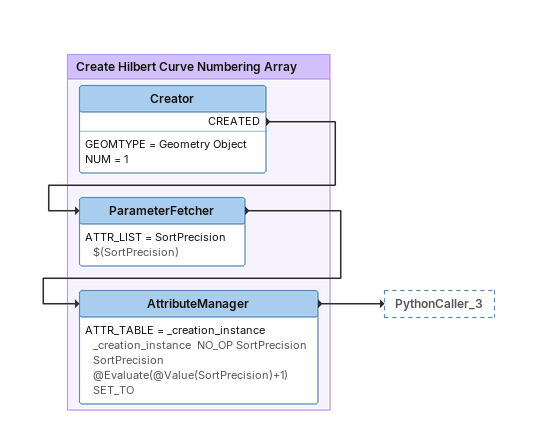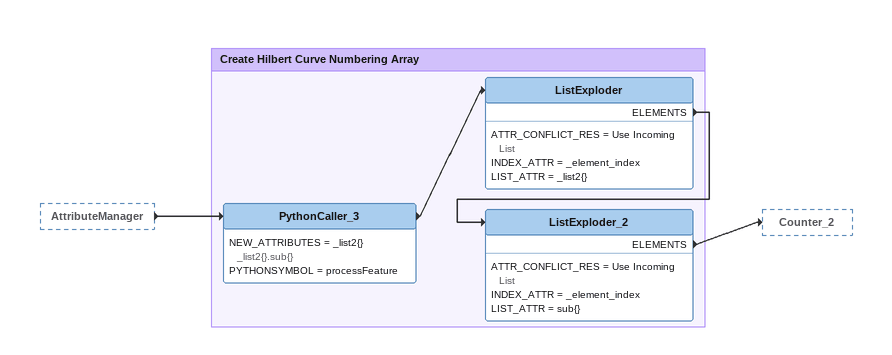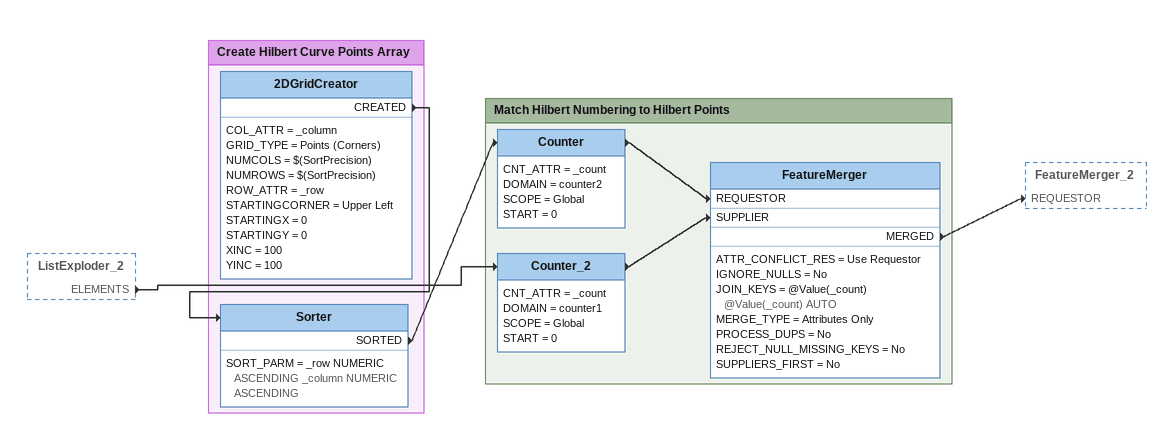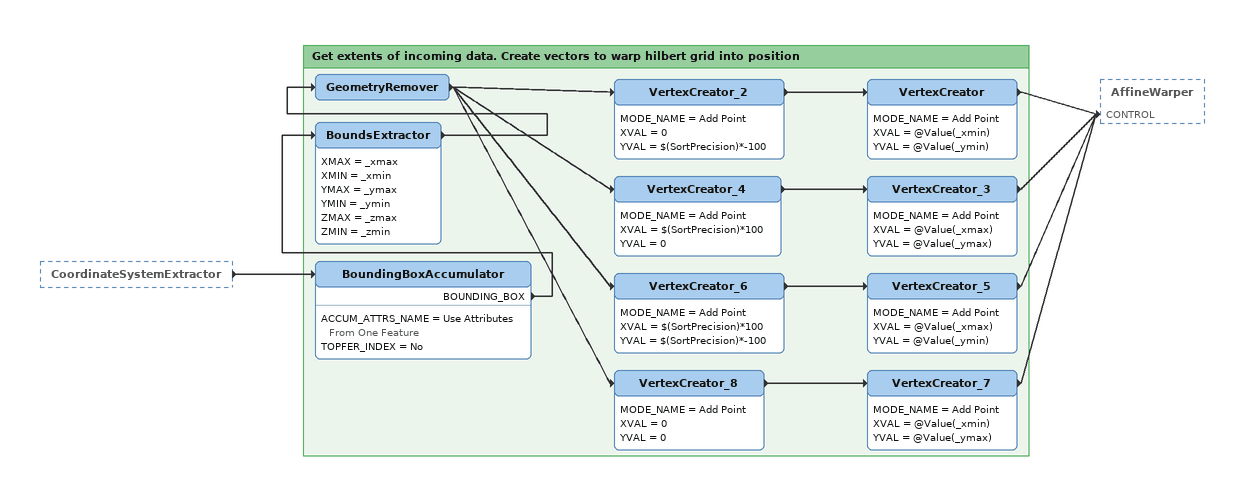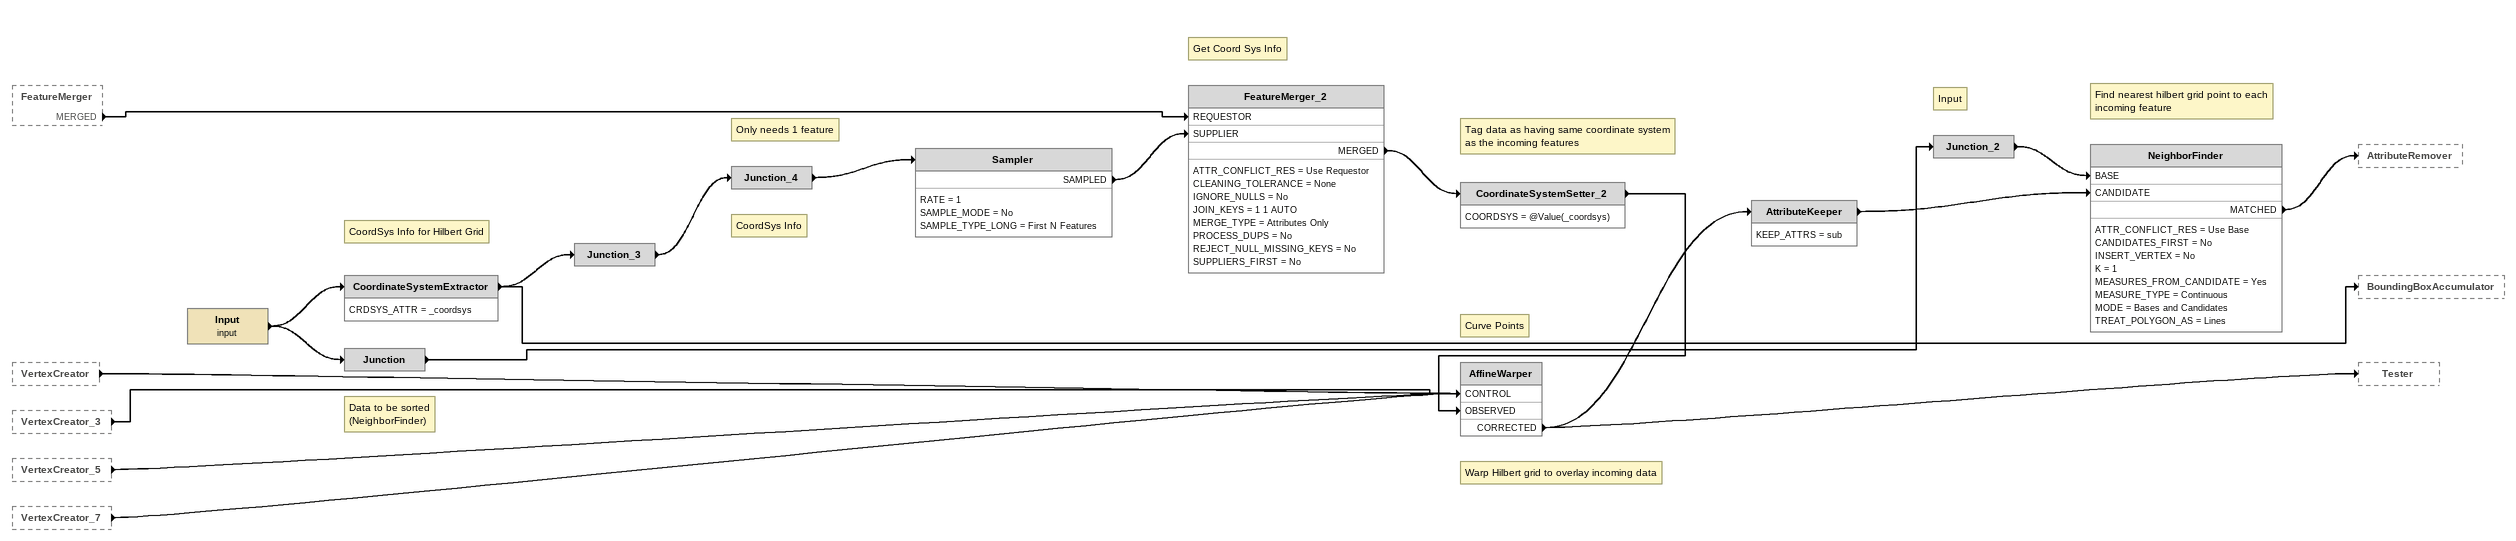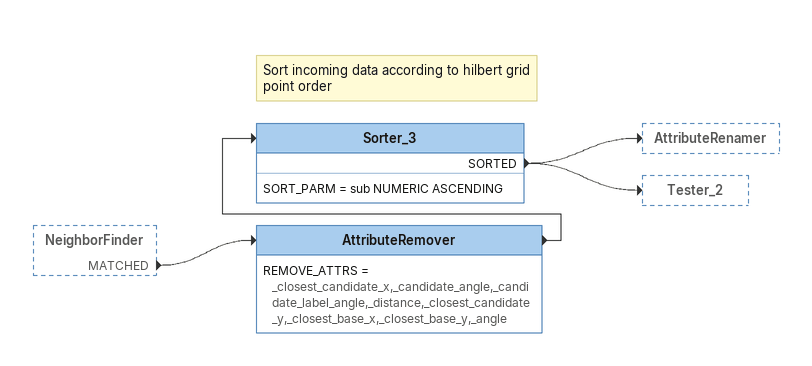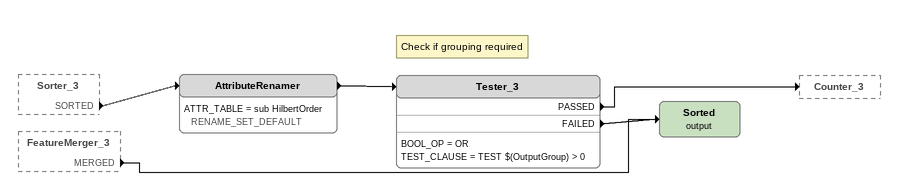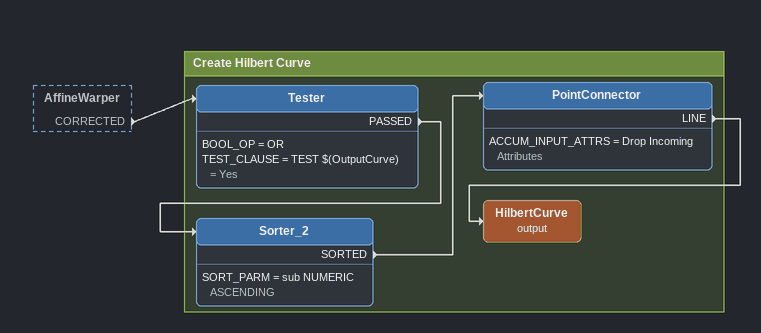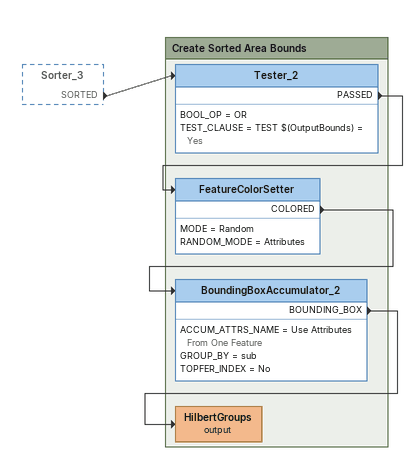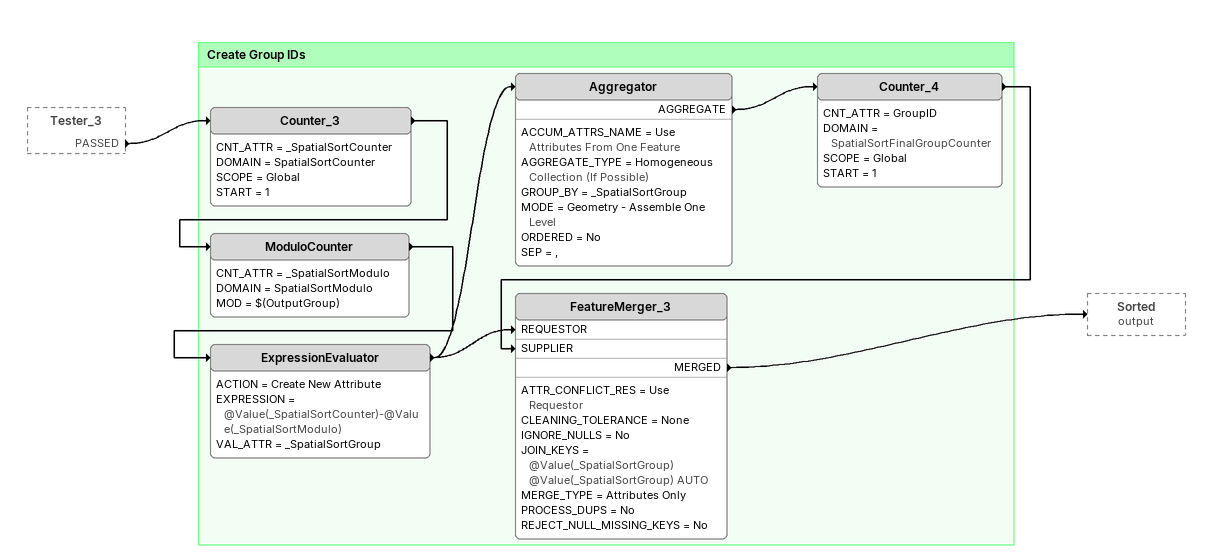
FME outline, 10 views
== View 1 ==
Bookmark: Create Hilbert Curve Numbering Array
Creator
    GEOMTYPE = Geometry Object
    NUM = 1
    CREATED -> ParameterFetcher
ParameterFetcher
    ATTR_LIST = SortPrecision $(SortPrecision)
    -> AttributeManager
AttributeManager
    ATTR_TABLE = _creation_instance _creation_instance  NO_OP SortPrecision SortPrecision @Evaluate(@Value(SortPrecision)+1) SET_TO
    -> PythonCaller_3

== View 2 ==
AttributeManager [outside]
    -> PythonCaller_3

Bookmark: Create Hilbert Curve Numbering Array
PythonCaller_3
    NEW_ATTRIBUTES = _list2{} _list2{}.sub{}
    PYTHONSYMBOL = processFeature
    -> ListExploder
ListExploder
    ATTR_CONFLICT_RES = Use Incoming List
    INDEX_ATTR = _element_index
    LIST_ATTR = _list2{}
    ELEMENTS -> ListExploder_2
ListExploder_2
    ATTR_CONFLICT_RES = Use Incoming List
    INDEX_ATTR = _element_index
    LIST_ATTR = sub{}
    ELEMENTS -> Counter_2

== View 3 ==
ListExploder_2 [outside]
    ELEMENTS -> Counter_2

Bookmark: Match Hilbert Numbering to Hilbert Points
Counter_2
    CNT_ATTR = _count
    DOMAIN = counter1
    SCOPE = Global
    START = 0
    -> FeatureMerger [SUPPLIER]
Counter
    CNT_ATTR = _count
    DOMAIN = counter2
    SCOPE = Global
    START = 0
    -> FeatureMerger [REQUESTOR]
FeatureMerger
    ATTR_CONFLICT_RES = Use Requestor
    IGNORE_NULLS = No
    JOIN_KEYS = @Value(_count) @Value(_count) AUTO
    MERGE_TYPE = Attributes Only
    PROCESS_DUPS = No
    REJECT_NULL_MISSING_KEYS = No
    SUPPLIERS_FIRST = No
    MERGED -> FeatureMerger_2 [REQUESTOR]

Bookmark: Create Hilbert Curve Points Array
2DGridCreator
    COL_ATTR = _column
    GRID_TYPE = Points (Corners)
    NUMCOLS = $(SortPrecision)
    NUMROWS = $(SortPrecision)
    ROW_ATTR = _row
    STARTINGCORNER = Upper Left
    STARTINGX = 0
    STARTINGY = 0
    XINC = 100
    YINC = 100
    CREATED -> Sorter
Sorter
    SORT_PARM = _row NUMERIC ASCENDING _column NUMERIC ASCENDING
    SORTED -> Counter

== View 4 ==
CoordinateSystemExtractor [outside]
    -> BoundingBoxAccumulator

Bookmark: Get extents of incoming data. Create vectors to warp hilbert grid into position
BoundingBoxAccumulator
    ACCUM_ATTRS_NAME = Use Attributes From One Feature
    TOPFER_INDEX = No
    BOUNDING_BOX -> BoundsExtractor
BoundsExtractor
    XMAX = _xmax
    XMIN = _xmin
    YMAX = _ymax
    YMIN = _ymin
    ZMAX = _zmax
    ZMIN = _zmin
    -> GeometryRemover
GeometryRemover
    -> VertexCreator_2
    -> VertexCreator_4
    -> VertexCreator_6
    -> VertexCreator_8
VertexCreator_2
    MODE_NAME = Add Point
    XVAL = 0
    YVAL = $(SortPrecision)*-100
    -> VertexCreator
VertexCreator
    MODE_NAME = Add Point
    XVAL = @Value(_xmin)
    YVAL = @Value(_ymin)
    -> AffineWarper [CONTROL]
VertexCreator_4
    MODE_NAME = Add Point
    XVAL = $(SortPrecision)*100
    YVAL = 0
    -> VertexCreator_3
VertexCreator_3
    MODE_NAME = Add Point
    XVAL = @Value(_xmax)
    YVAL = @Value(_ymax)
    -> AffineWarper [CONTROL]
VertexCreator_6
    MODE_NAME = Add Point
    XVAL = $(SortPrecision)*100
    YVAL = $(SortPrecision)*-100
    -> VertexCreator_5
VertexCreator_5
    MODE_NAME = Add Point
    XVAL = @Value(_xmax)
    YVAL = @Value(_ymin)
    -> AffineWarper [CONTROL]
VertexCreator_8
    MODE_NAME = Add Point
    XVAL = 0
    YVAL = 0
    -> VertexCreator_7
VertexCreator_7
    MODE_NAME = Add Point
    XVAL = @Value(_xmin)
    YVAL = @Value(_ymax)
    -> AffineWarper [CONTROL]

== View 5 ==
FeatureMerger [outside]
    MERGED -> FeatureMerger_2 [REQUESTOR]
VertexCreator [outside]
    -> AffineWarper [CONTROL]
VertexCreator_3 [outside]
    -> AffineWarper [CONTROL]
VertexCreator_5 [outside]
    -> AffineWarper [CONTROL]
VertexCreator_7 [outside]
    -> AffineWarper [CONTROL]
Input (input)
    -> CoordinateSystemExtractor
    -> Junction
CoordinateSystemExtractor
    CRDSYS_ATTR = _coordsys
    -> BoundingBoxAccumulator
    -> Junction_3
Note: CoordSys Info for Hilbert Grid
Junction_3
    -> Junction_4
Note: CoordSys Info
Junction_4
    -> Sampler
Note: Only needs 1 feature
Sampler
    RATE = 1
    SAMPLE_MODE = No
    SAMPLE_TYPE_LONG = First N Features
    SAMPLED -> FeatureMerger_2 [SUPPLIER]
Note: Data to be sorted / (NeighborFinder)
Junction
    -> Junction_2
Note: Input
Junction_2
    -> NeighborFinder [BASE]
Note: Get Coord Sys Info
FeatureMerger_2
    ATTR_CONFLICT_RES = Use Requestor
    CLEANING_TOLERANCE = None
    IGNORE_NULLS = No
    JOIN_KEYS = 1 1 AUTO
    MERGE_TYPE = Attributes Only
    PROCESS_DUPS = No
    REJECT_NULL_MISSING_KEYS = No
    SUPPLIERS_FIRST = No
    MERGED -> CoordinateSystemSetter_2
Note: Tag data as having same coordinate system as the incoming features
CoordinateSystemSetter_2
    COORDSYS = @Value(_coordsys)
    -> AffineWarper [OBSERVED]
Note: Curve Points
Note: Warp Hilbert grid to overlay incoming data
AffineWarper
    CORRECTED -> AttributeKeeper
    CORRECTED -> Tester
AttributeKeeper
    KEEP_ATTRS = sub
    -> NeighborFinder [CANDIDATE]
Note: Find nearest hilbert grid point to each incoming feature
NeighborFinder
    ATTR_CONFLICT_RES = Use Base
    CANDIDATES_FIRST = No
    INSERT_VERTEX = No
    K = 1
    MEASURES_FROM_CANDIDATE = Yes
    MEASURE_TYPE = Continuous
    MODE = Bases and Candidates
    TREAT_POLYGON_AS = Lines
    MATCHED -> AttributeRemover

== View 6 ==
NeighborFinder [outside]
    MATCHED -> AttributeRemover
AttributeRemover
    REMOVE_ATTRS = _closest_candidate_x,_candidate_angle,_candidate_label_angle,_distance,_closest_candidate_y,_closest_base_x,_closest_base_y,_angle
    -> Sorter_3
Note: Sort incoming data according to hilbert grid point order
Sorter_3
    SORT_PARM = sub NUMERIC ASCENDING
    SORTED -> AttributeRenamer
    SORTED -> Tester_2

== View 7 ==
Sorter_3 [outside]
    SORTED -> AttributeRenamer
FeatureMerger_3 [outside]
    MERGED -> Sorted (output)
AttributeRenamer
    ATTR_TABLE = sub HilbertOrder RENAME_SET_DEFAULT
    -> Tester_3
Note: Check if grouping required
Tester_3
    BOOL_OP = OR
    TEST_CLAUSE = TEST $(OutputGroup) > 0
    PASSED -> Counter_3
    FAILED -> Sorted (output)
Sorted (output)

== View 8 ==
AffineWarper [outside]
    CORRECTED -> Tester

Bookmark: Create Hilbert Curve
Tester
    BOOL_OP = OR
    TEST_CLAUSE = TEST $(OutputCurve) = Yes
    PASSED -> Sorter_2
Sorter_2
    SORT_PARM = sub NUMERIC ASCENDING
    SORTED -> PointConnector
PointConnector
    ACCUM_INPUT_ATTRS = Drop Incoming Attributes
    LINE -> HilbertCurve (output)
HilbertCurve (output)

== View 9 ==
Sorter_3 [outside]
    SORTED -> Tester_2

Bookmark: Create Sorted Area Bounds
Tester_2
    BOOL_OP = OR
    TEST_CLAUSE = TEST $(OutputBounds) = Yes
    PASSED -> FeatureColorSetter
FeatureColorSetter
    MODE = Random
    RANDOM_MODE = Attributes
    COLORED -> BoundingBoxAccumulator_2
BoundingBoxAccumulator_2
    ACCUM_ATTRS_NAME = Use Attributes From One Feature
    GROUP_BY = sub
    TOPFER_INDEX = No
    BOUNDING_BOX -> HilbertGroups (output)
HilbertGroups (output)

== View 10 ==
Tester_3 [outside]
    PASSED -> Counter_3

Bookmark: Create Group IDs
Counter_3
    CNT_ATTR = _SpatialSortCounter
    DOMAIN = SpatialSortCounter
    SCOPE = Global
    START = 1
    -> ModuloCounter
ModuloCounter
    CNT_ATTR = _SpatialSortModulo
    DOMAIN = SpatialSortModulo
    MOD = $(OutputGroup)
    -> ExpressionEvaluator
ExpressionEvaluator
    ACTION = Create New Attribute
    EXPRESSION = @Value(_SpatialSortCounter)-@Value(_SpatialSortModulo)
    VAL_ATTR = _SpatialSortGroup
    -> Aggregator
    -> FeatureMerger_3 [REQUESTOR]
Aggregator
    ACCUM_ATTRS_NAME = Use Attributes From One Feature
    AGGREGATE_TYPE = Homogeneous Collection (If Possible)
    GROUP_BY = _SpatialSortGroup
    MODE = Geometry - Assemble One Level
    ORDERED = No
    SEP = ,
    AGGREGATE -> Counter_4
Counter_4
    CNT_ATTR = GroupID
    DOMAIN = SpatialSortFinalGroupCounter
    SCOPE = Global
    START = 1
    -> FeatureMerger_3 [SUPPLIER]
FeatureMerger_3
    ATTR_CONFLICT_RES = Use Requestor
    CLEANING_TOLERANCE = None
    IGNORE_NULLS = No
    JOIN_KEYS = @Value(_SpatialSortGroup) @Value(_SpatialSortGroup) AUTO
    MERGE_TYPE = Attributes Only
    PROCESS_DUPS = No
    REJECT_NULL_MISSING_KEYS = No
    MERGED -> Sorted (output)
